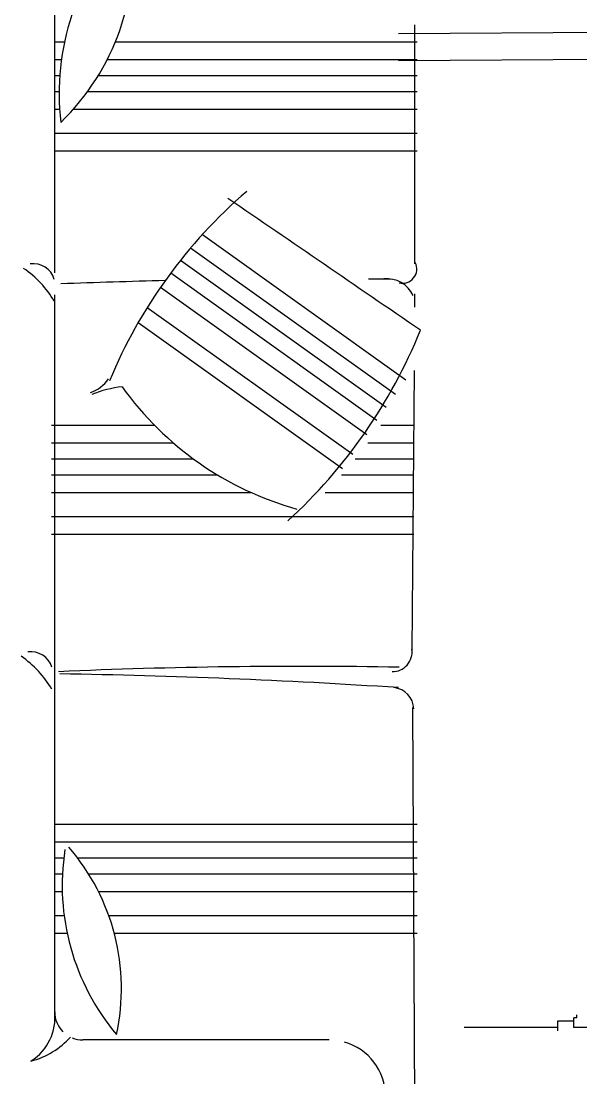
# Model space of a CAD drawing. Header units: inches. Extents: x 10.1 to 52.6, y 12.1 to 36.9.
# Drawn here: x 42.205 to 43.103, y 18.5 to 20.195 of the extents above; entities that cross this region are included whole.
import ezdxf

# ---------------------------------------------------------------- set-up
doc = ezdxf.new("R2010")
doc.units = ezdxf.units.IN
doc.header["$MEASUREMENT"] = 0
for name, color, linetype in [('02', 2, 'Continuous'), ('1', 1, 'Continuous'), ('4', 4, 'Continuous')]:
    doc.layers.add(name, color=color, linetype=linetype)

msp = doc.modelspace()

# ---------------------------------------------------------------- linework, layer by layer
at = {"layer": '02'}
for p, q in [((42.496, 19.8525), (42.8223, 19.6197)), ((42.4772, 19.8312), (42.8059, 19.5967)), ((42.4609, 19.8113), (42.791, 19.5758)), ((42.4452, 19.7909), (42.7761, 19.5549)), ((42.4288, 19.768), (42.7597, 19.5319)), ((42.4076, 19.7358), (42.7374, 19.5005)), ((42.3931, 19.7115), (42.721, 19.4775)), ((43.0657, 18.5914), (43.0657, 18.5759)), ((43.0916, 18.5914), (43.0657, 18.5914)), ((43.0916, 18.5811), (43.0916, 18.5965)), ((43.0967, 18.5965), (43.0916, 18.5965)), ((43.0967, 18.5965), (43.0967, 18.6017)), ((43.0657, 18.5811), (42.9159, 18.5811)), ((43.293, 18.5811), (43.0916, 18.5811))]:
    msp.add_line(p, q, dxfattribs=at)
at = {"layer": '1'}
for p, q in [((44.6113, 20.1856), (42.8106, 20.1743)), ((42.2591, 20.1613), (42.2749, 20.1613)), ((42.3563, 20.1613), (42.8404, 20.1613)), ((42.2591, 20.1331), (42.27, 20.1331)), ((42.3434, 20.1331), (42.8404, 20.1331)), ((44.6113, 20.1426), (42.8106, 20.1313)), ((42.2591, 20.1074), (42.2673, 20.1074)), ((42.329, 20.1074), (42.8404, 20.1074)), ((42.2591, 20.0817), (42.2663, 20.0817)), ((42.3118, 20.0817), (42.8404, 20.0817)), ((42.2591, 20.0535), (42.2669, 20.0535)), ((42.289, 20.0535), (42.8404, 20.0535)), ((42.2591, 20.015), (42.8404, 20.015)), ((42.2591, 19.9867), (42.8404, 19.9867)), ((42.2539, 19.5469), (42.419, 19.5469)), ((42.782, 19.5469), (42.8352, 19.5469)), ((42.2539, 19.5186), (42.4491, 19.5186)), ((42.7614, 19.5186), (42.8352, 19.5186)), ((42.2539, 19.493), (42.4813, 19.493)), ((42.7411, 19.493), (42.8352, 19.493)), ((42.2539, 19.4673), (42.5199, 19.4673)), ((42.7192, 19.4673), (42.8352, 19.4673)), ((42.2539, 19.439), (42.5739, 19.439)), ((42.6928, 19.439), (42.8352, 19.439)), ((42.2539, 19.4005), (42.8352, 19.4005)), ((42.2539, 19.3723), (42.8352, 19.3723)), ((42.2591, 18.9071), (42.8404, 18.9071)), ((42.2591, 18.8788), (42.8404, 18.8788)), ((42.2591, 18.8532), (42.2737, 18.8532)), ((42.2957, 18.8532), (42.8404, 18.8532)), ((42.2591, 18.8275), (42.2716, 18.8275)), ((42.3134, 18.8275), (42.8404, 18.8275)), ((42.2591, 18.7992), (42.2713, 18.7992)), ((42.3293, 18.7992), (42.8404, 18.7992)), ((42.2591, 18.7607), (42.2743, 18.7607)), ((42.3459, 18.7607), (42.8404, 18.7607)), ((42.2591, 18.7325), (42.2791, 18.7325)), ((42.3547, 18.7325), (42.8404, 18.7325))]:
    msp.add_line(p, q, dxfattribs=at)
for centre, radius, start, end in [((42.6763, 20.0775), 0.4101, 137.5289, 186.3183), ((42.0043, 20.3062), 0.3807, 313.9937, 7.2686), ((43.0966, 19.3062), 0.8119, 130.7021, 157.4204), ((-155.3019, -269.4165), 350.5001, 55.574902, 55.636104), ((42.1177, 19.6637), 0.1628, 30.1622, 55.8164), ((42.2248, 19.7706), 0.0352, 16.7405, 98.2521), ((42.0633, 20.0164), 0.8443, 312.4388, 337.9272), ((42.2983, 19.6531), 0.0569, 288.9645, 325.7915), ((42.3857, 19.4307), 0.1786, 95.8804, 112.1231), ((42.7835, 19.9053), 0.5112, 215.5066, 254.5977), ((42.2209, 19.1485), 0.0352, 16.7405, 98.2521), ((42.1138, 19.0416), 0.1628, 30.1622, 55.8164), ((42.6439, 18.8092), 0.3728, 171.1859, 219.9753), ((42.0201, 18.6437), 0.3461, 347.6507, 40.9256), ((42.1769, 18.5973), 0.0827, 302.6547, 6.2102), ((42.189, 18.6516), 0.1283, 284.4745, 318.0676)]:
    msp.add_arc(centre, radius, start, end, dxfattribs=at)
at = {"layer": '4'}
for p, q in [((42.2591, 19.7913), (42.2591, 20.3112)), ((42.8364, 20.1889), (42.8364, 19.8054)), ((42.7624, 19.7816), (42.7976, 19.7813)), ((42.8364, 19.7573), (42.8363, 19.736)), ((42.2591, 18.6062), (42.2591, 19.756)), ((42.8355, 19.6348), (42.8321, 19.1855)), ((42.8331, 19.0942), (42.8364, 18.43)), ((42.6994, 18.5611), (42.3042, 18.5611))]:
    msp.add_line(p, q, dxfattribs=at)
for centre, radius, start, end in [((42.8169, 19.7974), 0.023, 256.4719, 26.2785), ((45.69, -87.0813), 106.9097, 91.743926, 91.833713), ((42.7926, 19.7363), 0.0453, 23.973, 96.7565), ((42.8008, 19.1833), 0.0316, 269.2501, 7.7576), ((42.657, 10.1912), 8.969, 89.01226, 92.50429), ((42.0905, 8.0952), 11.0543, 86.26509, 89.08294), ((42.7999, 19.0909), 0.0353, 2.0254, 84.3233), ((42.3042, 18.6062), 0.0451, 180, 224.9862), ((42.3042, 18.6062), 0.0451, 247.8623, 270), ((42.6994, 18.4708), 0.0902, 0, 74.366)]:
    msp.add_arc(centre, radius, start, end, dxfattribs=at)

doc.saveas('drawing.dxf')
